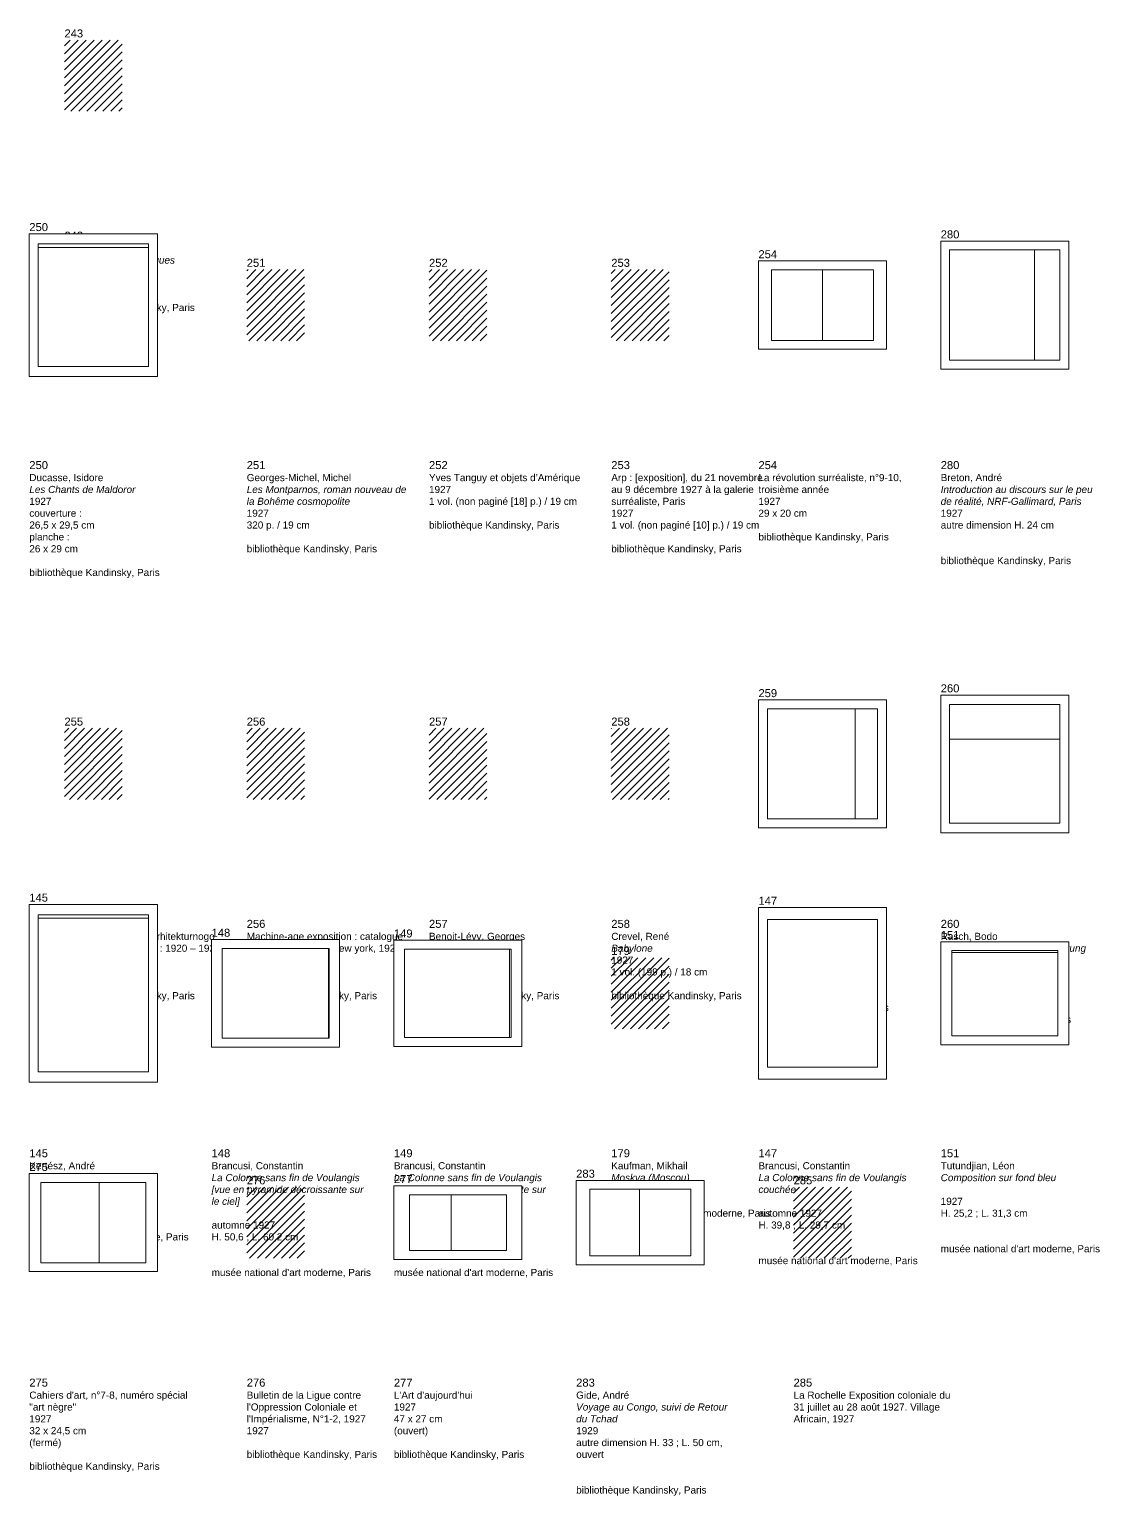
# Model space of a CAD drawing. Header units: metres. Extents: x -2000 to 323164, y 5742 to 90121.
# Drawn here: x 55030 to 67068, y 70729 to 87222 of the extents above; entities that cross this region are included whole.
import ezdxf

# ---------------------------------------------------------------- set-up
doc = ezdxf.new("R2010")
doc.units = ezdxf.units.M
for name, color, linetype, lineweight in [('A2-CIMAISE H', 8, 'Continuous', 13), ('A8-ART no', 152, 'Continuous', 13), ('A8-ART-cadre', 8, 'Continuous', 9), ('A8-ART-detail', 230, 'Continuous', 9), ('A8-ART-works photo', 171, 'Continuous', 5), ('A8-ART-works plan', 241, 'Continuous', 5)]:
    doc.layers.add(name, color=color, linetype=linetype, lineweight=lineweight)
doc.styles.add('AtoY_40', font='Arial.ttf', dxfattribs={"height": 80})
doc.styles.add('JP_50', font='Arial.ttf', dxfattribs={"height": 90})
picture_1 = doc.add_image_def('image44.jpeg', size_in_pixel=(178, 192))
picture_2 = doc.add_image_def('image45.jpeg', size_in_pixel=(139, 192))
picture_3 = doc.add_image_def('image46.jpeg', size_in_pixel=(148, 192))
picture_4 = doc.add_image_def('image84.jpeg', size_in_pixel=(153, 192))
picture_5 = doc.add_image_def('image85.jpeg', size_in_pixel=(192, 146))
picture_6 = doc.add_image_def('image114.jpeg', size_in_pixel=(138, 192))
picture_7 = doc.add_image_def('image115.jpeg', size_in_pixel=(192, 162))
picture_8 = doc.add_image_def('image116.jpeg', size_in_pixel=(192, 162))
picture_9 = doc.add_image_def('image117.jpeg', size_in_pixel=(143, 192))
picture_10 = doc.add_image_def('image118.jpeg', size_in_pixel=(192, 151))
picture_11 = doc.add_image_def('image151.jpeg', size_in_pixel=(139, 192))
picture_12 = doc.add_image_def('image152.jpeg', size_in_pixel=(144, 192))
picture_13 = doc.add_image_def('image153.jpeg', size_in_pixel=(143, 192))

# ---------------------------------------------------------------- blocks, each defined once
blk = doc.blocks.new('ART-243')
at = {"layer": 'A2-CIMAISE H'}
h = blk.add_hatch(dxfattribs=at)
h.set_pattern_fill('ANSI31', scale=20)
h.paths.add_polyline_path([(-325, -400), (325, -400), (325, 400), (-325, 400)])
at = {"layer": 'A8-ART no', "color": 152, "insert": (-325, 475), "char_height": 90, "attachment_point": 4, "style": 'JP_50'}
blk.add_mtext('243', dxfattribs=at)
blk = doc.blocks.new('ART-250')
blk.add_wipeout([(-720, -802), (720, -802), (720, 802), (-720, 802)]).dxf.layer = 'A8-ART-cadre'
at = {"layer": 'A8-ART-cadre', "color": 8}
blk.add_lwpolyline([(-720, -802), (720, -802), (720, 802), (-720, 802), (-720, -802)], dxfattribs=at)
at = {"layer": 'A8-ART-works plan', "color": 241}
blk.add_lwpolyline([(-620, -690), (620, -690), (620, 690), (-620, 690), (-620, -690)], dxfattribs=at)
at = {"layer": 'A8-ART no', "color": 152, "insert": (-720, 877), "char_height": 90, "attachment_point": 4, "style": 'JP_50'}
blk.add_mtext('250', dxfattribs=at)
at = {"layer": 'A8-ART-works photo'}
image = blk.add_image(picture_1, insert=(-620, -690), size_in_units=(1240, 1338), dxfattribs=at)
blk = doc.blocks.new('ART-251')
at = {"layer": 'A2-CIMAISE H'}
h = blk.add_hatch(dxfattribs=at)
h.set_pattern_fill('ANSI31', scale=20)
h.paths.add_polyline_path([(-325, -400), (325, -400), (325, 400), (-325, 400)])
at = {"layer": 'A8-ART no', "color": 152, "insert": (-325, 475), "char_height": 90, "attachment_point": 4, "style": 'JP_50'}
blk.add_mtext('251', dxfattribs=at)
blk = doc.blocks.new('ART-252')
at = {"layer": 'A2-CIMAISE H'}
h = blk.add_hatch(dxfattribs=at)
h.set_pattern_fill('ANSI31', scale=20)
h.paths.add_polyline_path([(-325, -400), (325, -400), (325, 400), (-325, 400)])
at = {"layer": 'A8-ART no', "color": 152, "insert": (-325, 475), "char_height": 90, "attachment_point": 4, "style": 'JP_50'}
blk.add_mtext('252', dxfattribs=at)
blk = doc.blocks.new('ART-253')
at = {"layer": 'A2-CIMAISE H'}
h = blk.add_hatch(dxfattribs=at)
h.set_pattern_fill('ANSI31', scale=20)
h.paths.add_polyline_path([(-325, -400), (325, -400), (325, 400), (-325, 400)])
at = {"layer": 'A8-ART no', "color": 152, "insert": (-325, 475), "char_height": 90, "attachment_point": 4, "style": 'JP_50'}
blk.add_mtext('253', dxfattribs=at)
blk = doc.blocks.new('ART-254')
blk.add_wipeout([(-720, -497), (720, -497), (720, 497), (-720, 497)]).dxf.layer = 'A8-ART-cadre'
at = {"layer": 'A8-ART-cadre', "color": 8}
blk.add_lwpolyline([(-720, -497), (720, -497), (720, 497), (-720, 497), (-720, -497)], dxfattribs=at)
at = {"layer": 'A8-ART-works plan', "color": 241}
blk.add_lwpolyline([(-575, -397), (575, -397), (575, 397), (-575, 397), (-575, -397)], dxfattribs=at)
at = {"layer": 'A8-ART no', "color": 152, "insert": (-720, 572), "char_height": 90, "attachment_point": 4, "style": 'JP_50'}
blk.add_mtext('254', dxfattribs=at)
at = {"layer": 'A8-ART-works photo'}
image = blk.add_image(picture_2, insert=(-575, -397), size_in_units=(574, 793), dxfattribs=at)
blk = doc.blocks.new('ART-280')
blk.add_wipeout([(-720, -720), (720, -720), (720, 720), (-720, 720)]).dxf.layer = 'A8-ART-cadre'
at = {"layer": 'A8-ART-cadre', "color": 8}
blk.add_lwpolyline([(-720, -720), (720, -720), (720, 720), (-720, 720), (-720, -720)], dxfattribs=at)
at = {"layer": 'A8-ART-works plan', "color": 241}
blk.add_lwpolyline([(-620, -620), (620, -620), (620, 620), (-620, 620), (-620, -620)], dxfattribs=at)
at = {"layer": 'A8-ART no', "color": 152, "insert": (-720, 795), "char_height": 90, "attachment_point": 4, "style": 'JP_50'}
blk.add_mtext('280', dxfattribs=at)
at = {"layer": 'A8-ART-works photo'}
image = blk.add_image(picture_3, insert=(-620, -620), size_in_units=(956, 1240), dxfattribs=at)
blk = doc.blocks.new('ART-255')
at = {"layer": 'A2-CIMAISE H'}
h = blk.add_hatch(dxfattribs=at)
h.set_pattern_fill('ANSI31', scale=20)
h.paths.add_polyline_path([(-325, -400), (325, -400), (325, 400), (-325, 400)])
at = {"layer": 'A8-ART no', "color": 152, "insert": (-325, 475), "char_height": 90, "attachment_point": 4, "style": 'JP_50'}
blk.add_mtext('255', dxfattribs=at)
blk = doc.blocks.new('ART-256')
at = {"layer": 'A2-CIMAISE H'}
h = blk.add_hatch(dxfattribs=at)
h.set_pattern_fill('ANSI31', scale=20)
h.paths.add_polyline_path([(-325, -400), (325, -400), (325, 400), (-325, 400)])
at = {"layer": 'A8-ART no', "color": 152, "insert": (-325, 475), "char_height": 90, "attachment_point": 4, "style": 'JP_50'}
blk.add_mtext('256', dxfattribs=at)
blk = doc.blocks.new('ART-257')
at = {"layer": 'A2-CIMAISE H'}
h = blk.add_hatch(dxfattribs=at)
h.set_pattern_fill('ANSI31', scale=20)
h.paths.add_polyline_path([(-325, -400), (325, -400), (325, 400), (-325, 400)])
at = {"layer": 'A8-ART no', "color": 152, "insert": (-325, 475), "char_height": 90, "attachment_point": 4, "style": 'JP_50'}
blk.add_mtext('257', dxfattribs=at)
blk = doc.blocks.new('ART-258')
at = {"layer": 'A2-CIMAISE H'}
h = blk.add_hatch(dxfattribs=at)
h.set_pattern_fill('ANSI31', scale=20)
h.paths.add_polyline_path([(-325, -400), (325, -400), (325, 400), (-325, 400)])
at = {"layer": 'A8-ART no', "color": 152, "insert": (-325, 475), "char_height": 90, "attachment_point": 4, "style": 'JP_50'}
blk.add_mtext('258', dxfattribs=at)
blk = doc.blocks.new('ART-259')
blk.add_wipeout([(-720, -720), (720, -720), (720, 720), (-720, 720)]).dxf.layer = 'A8-ART-cadre'
at = {"layer": 'A8-ART-cadre', "color": 8}
blk.add_lwpolyline([(-720, -720), (720, -720), (720, 720), (-720, 720), (-720, -720)], dxfattribs=at)
at = {"layer": 'A8-ART-works plan', "color": 241}
blk.add_lwpolyline([(-620, -620), (620, -620), (620, 620), (-620, 620), (-620, -620)], dxfattribs=at)
at = {"layer": 'A8-ART no', "color": 152, "insert": (-720, 795), "char_height": 90, "attachment_point": 4, "style": 'JP_50'}
blk.add_mtext('259', dxfattribs=at)
at = {"layer": 'A8-ART-works photo'}
image = blk.add_image(picture_4, insert=(-620, -620), size_in_units=(988.125, 1240), dxfattribs=at)
blk = doc.blocks.new('ART-260')
blk.add_wipeout([(-720, -774), (720, -774), (720, 774), (-720, 774)]).dxf.layer = 'A8-ART-cadre'
at = {"layer": 'A8-ART-cadre', "color": 8}
blk.add_lwpolyline([(-720, -774), (720, -774), (720, 774), (-720, 774), (-720, -774)], dxfattribs=at)
at = {"layer": 'A8-ART-works plan', "color": 241}
blk.add_lwpolyline([(-620, -666), (620, -666), (620, 666), (-620, 666), (-620, -666)], dxfattribs=at)
at = {"layer": 'A8-ART no', "color": 152, "insert": (-720, 849), "char_height": 90, "attachment_point": 4, "style": 'JP_50'}
blk.add_mtext('260', dxfattribs=at)
at = {"layer": 'A8-ART-works photo'}
image = blk.add_image(picture_5, insert=(-620, -666), size_in_units=(1240, 943), dxfattribs=at)
blk = doc.blocks.new('ART-145')
blk.add_wipeout([(-720, -1000), (720, -1000), (720, 1000), (-720, 1000)]).dxf.layer = 'A8-ART-cadre'
at = {"layer": 'A8-ART-cadre', "color": 8}
blk.add_lwpolyline([(-720, -1000), (720, -1000), (720, 1000), (-720, 1000), (-720, -1000)], dxfattribs=at)
at = {"layer": 'A8-ART-works plan', "color": 241}
blk.add_lwpolyline([(-620, -882), (620, -882), (620, 882), (-620, 882), (-620, -882)], dxfattribs=at)
at = {"layer": 'A8-ART no', "color": 152, "insert": (-720, 1075), "char_height": 90, "attachment_point": 4, "style": 'JP_50'}
blk.add_mtext('145', dxfattribs=at)
at = {"layer": 'A8-ART-works photo'}
image = blk.add_image(picture_6, insert=(-620, -882), size_in_units=(1240, 1725), dxfattribs=at)
blk = doc.blocks.new('ART-148')
blk.add_wipeout([(-720, -605), (720, -605), (720, 605), (-720, 605)]).dxf.layer = 'A8-ART-cadre'
at = {"layer": 'A8-ART-cadre', "color": 8}
blk.add_lwpolyline([(-720, -605), (720, -605), (720, 605), (-720, 605), (-720, -605)], dxfattribs=at)
at = {"layer": 'A8-ART-works plan', "color": 241}
blk.add_lwpolyline([(-601, -505), (601, -505), (601, 505), (-601, 505), (-601, -505)], dxfattribs=at)
at = {"layer": 'A8-ART no', "color": 152, "insert": (-720, 680), "char_height": 90, "attachment_point": 4, "style": 'JP_50'}
blk.add_mtext('148', dxfattribs=at)
at = {"layer": 'A8-ART-works photo'}
image = blk.add_image(picture_7, insert=(-601, -505), size_in_units=(1197, 1010), dxfattribs=at)
blk = doc.blocks.new('ART-149')
blk.add_wipeout([(-720, -597), (720, -597), (720, 597), (-720, 597)]).dxf.layer = 'A8-ART-cadre'
at = {"layer": 'A8-ART-cadre', "color": 8}
blk.add_lwpolyline([(-720, -597), (720, -597), (720, 597), (-720, 597), (-720, -597)], dxfattribs=at)
at = {"layer": 'A8-ART-works plan', "color": 241}
blk.add_lwpolyline([(-599, -497), (599, -497), (599, 497), (-599, 497), (-599, -497)], dxfattribs=at)
at = {"layer": 'A8-ART no', "color": 152, "insert": (-720, 672), "char_height": 90, "attachment_point": 4, "style": 'JP_50'}
blk.add_mtext('149', dxfattribs=at)
at = {"layer": 'A8-ART-works photo'}
image = blk.add_image(picture_8, insert=(-599, -497), size_in_units=(1178, 994), dxfattribs=at)
blk = doc.blocks.new('ART-179')
at = {"layer": 'A2-CIMAISE H'}
h = blk.add_hatch(dxfattribs=at)
h.set_pattern_fill('ANSI31', scale=20)
h.paths.add_polyline_path([(-325, -400), (325, -400), (325, 400), (-325, 400)])
at = {"layer": 'A8-ART no', "color": 152, "insert": (-325, 475), "char_height": 90, "attachment_point": 4, "style": 'JP_50'}
blk.add_mtext('179', dxfattribs=at)
blk = doc.blocks.new('ART-147')
blk.add_wipeout([(-720, -965), (720, -965), (720, 965), (-720, 965)]).dxf.layer = 'A8-ART-cadre'
at = {"layer": 'A8-ART-cadre', "color": 8}
blk.add_lwpolyline([(-720, -965), (720, -965), (720, 965), (-720, 965), (-720, -965)], dxfattribs=at)
at = {"layer": 'A8-ART-works plan', "color": 241}
blk.add_lwpolyline([(-620, -831), (620, -831), (620, 831), (-620, 831), (-620, -831)], dxfattribs=at)
at = {"layer": 'A8-ART no', "color": 152, "insert": (-720, 1040), "char_height": 90, "attachment_point": 4, "style": 'JP_50'}
blk.add_mtext('147', dxfattribs=at)
at = {"layer": 'A8-ART-works photo'}
image = blk.add_image(picture_9, insert=(-620, -831), size_in_units=(1238, 1662), dxfattribs=at)
blk = doc.blocks.new('ART-151')
blk.add_wipeout([(-720, -580), (720, -580), (720, 580), (-720, 580)]).dxf.layer = 'A8-ART-cadre'
at = {"layer": 'A8-ART-cadre', "color": 8}
blk.add_lwpolyline([(-720, -580), (720, -580), (720, 580), (-720, 580), (-720, -580)], dxfattribs=at)
at = {"layer": 'A8-ART-works plan', "color": 241}
blk.add_lwpolyline([(-596, -480), (596, -480), (596, 480), (-596, 480), (-596, -480)], dxfattribs=at)
at = {"layer": 'A8-ART no', "color": 152, "insert": (-720, 655), "char_height": 90, "attachment_point": 4, "style": 'JP_50'}
blk.add_mtext('151', dxfattribs=at)
at = {"layer": 'A8-ART-works photo'}
image = blk.add_image(picture_10, insert=(-596, -480), size_in_units=(1192, 937), dxfattribs=at)
blk = doc.blocks.new('ART-275')
blk.add_wipeout([(-720, -551), (720, -551), (720, 551), (-720, 551)]).dxf.layer = 'A8-ART-cadre'
at = {"layer": 'A8-ART-cadre', "color": 8}
blk.add_lwpolyline([(-720, -551), (720, -551), (720, 551), (-720, 551), (-720, -551)], dxfattribs=at)
at = {"layer": 'A8-ART-works plan', "color": 241}
blk.add_lwpolyline([(-589, -451), (589, -451), (589, 451), (-589, 451), (-589, -451)], dxfattribs=at)
at = {"layer": 'A8-ART no', "color": 152, "insert": (-720, 626), "char_height": 90, "attachment_point": 4, "style": 'JP_50'}
blk.add_mtext('275', dxfattribs=at)
at = {"layer": 'A8-ART-works photo'}
image = blk.add_image(picture_11, insert=(-589, -451), size_in_units=(653, 902), dxfattribs=at)
blk = doc.blocks.new('ART-276')
at = {"layer": 'A2-CIMAISE H'}
h = blk.add_hatch(dxfattribs=at)
h.set_pattern_fill('ANSI31', scale=20)
h.paths.add_polyline_path([(-325, -400), (325, -400), (325, 400), (-325, 400)])
at = {"layer": 'A8-ART no', "color": 152, "insert": (-325, 475), "char_height": 90, "attachment_point": 4, "style": 'JP_50'}
blk.add_mtext('276', dxfattribs=at)
blk = doc.blocks.new('ART-277')
blk.add_wipeout([(-720, -414), (720, -414), (720, 414), (-720, 414)]).dxf.layer = 'A8-ART-cadre'
at = {"layer": 'A8-ART-cadre', "color": 8}
blk.add_lwpolyline([(-720, -414), (720, -414), (720, 414), (-720, 414), (-720, -414)], dxfattribs=at)
at = {"layer": 'A8-ART-works plan', "color": 241}
blk.add_lwpolyline([(-546, -314), (546, -314), (546, 314), (-546, 314), (-546, -314)], dxfattribs=at)
at = {"layer": 'A8-ART no', "color": 152, "insert": (-720, 489), "char_height": 90, "attachment_point": 4, "style": 'JP_50'}
blk.add_mtext('277', dxfattribs=at)
at = {"layer": 'A8-ART-works photo'}
image = blk.add_image(picture_12, insert=(-546, -314), size_in_units=(470, 627), dxfattribs=at)
blk = doc.blocks.new('ART-283')
blk.add_wipeout([(-720, -475), (720, -475), (720, 475), (-720, 475)]).dxf.layer = 'A8-ART-cadre'
at = {"layer": 'A8-ART-cadre', "color": 8}
blk.add_lwpolyline([(-720, -475), (720, -475), (720, 475), (-720, 475), (-720, -475)], dxfattribs=at)
at = {"layer": 'A8-ART-works plan', "color": 241}
blk.add_lwpolyline([(-568, -375), (568, -375), (568, 375), (-568, 375), (-568, -375)], dxfattribs=at)
at = {"layer": 'A8-ART no', "color": 152, "insert": (-720, 550), "char_height": 90, "attachment_point": 4, "style": 'JP_50'}
blk.add_mtext('283', dxfattribs=at)
at = {"layer": 'A8-ART-works photo'}
image = blk.add_image(picture_13, insert=(-568, -375), size_in_units=(559, 750), dxfattribs=at)
blk = doc.blocks.new('ART-285')
at = {"layer": 'A2-CIMAISE H'}
h = blk.add_hatch(dxfattribs=at)
h.set_pattern_fill('ANSI31', scale=20)
h.paths.add_polyline_path([(-325, -400), (325, -400), (325, 400), (-325, 400)])
at = {"layer": 'A8-ART no', "color": 152, "insert": (-325, 475), "char_height": 90, "attachment_point": 4, "style": 'JP_50'}
blk.add_mtext('285', dxfattribs=at)

msp = doc.modelspace()

# ---------------------------------------------------------------- block references
at = {"layer": 'A8-ART-works plan'}
for name, p in [('ART-243', (55750, 86700)), ('ART-280', (66000, 84120)), ('ART-251', (57800, 84120)), ('ART-252', (59850, 84120)), ('ART-253', (61900, 84120)), ('ART-254', (63950, 84120)), ('ART-260', (66000, 78960)), ('ART-259', (63950, 78960)), ('ART-255', (55750, 78960)), ('ART-256', (57800, 78960)), ('ART-257', (59850, 78960)), ('ART-258', (61900, 78960)), ('ART-179', (61900, 76380)), ('ART-276', (57800, 73800)), ('ART-285', (63950, 73800))]:
    msp.add_blockref(name, p, dxfattribs=at)

# ---------------------------------------------------------------- texts
at = {"layer": 'A8-ART no', "color": 152, "char_height": 90, "width": 1800, "attachment_point": 4, "style": 'JP_50'}
for s, insert in [('243', (55425, 84900)), ('250', (55030, 82320)), ('251', (57475, 82320)), ('252', (59525, 82320)), ('253', (61575, 82320)), ('254', (63230, 82320)), ('280', (65280, 82320)), ('255', (55425, 77160)), ('256', (57475, 77160)), ('257', (59525, 77160)), ('258', (61575, 77160)), ('259', (63230, 77160)), ('260', (65280, 77160)), ('145', (55030, 74580)), ('148', (57080, 74580)), ('149', (59130, 74580)), ('179', (61575, 74580)), ('147', (63230, 74580)), ('151', (65280, 74580)), ('275', (55030, 72000)), ('276', (57475, 72000)), ('277', (59130, 72000)), ('283', (61180, 72000)), ('285', (63625, 72000))]:
    msp.add_mtext(s, dxfattribs=dict(at, insert=insert))
at = {"layer": 'A8-ART-detail', "color": 230, "char_height": 80, "width": 1800, "attachment_point": 1, "style": 'AtoY_40'}
for s, insert in [('Sézille, Louis Pierre{\\fArial|b0|i1|c0|p34;\\PDevantures de boutiques}\\P1927\\P34 cm\\P\\P\\pxa0.25;bibliothèque Kandinsky, Paris', (55425, 84800)), ('Ducasse, Isidore{\\fArial|b0|i1|c0|p34;\\PLes Chants de Maldoror}\\P1927\\Pcouverture :\\P26,5 x 29,5 cm\\Pplanche :\\P26 x 29 cm\\P\\P\\pxa0.25;bibliothèque Kandinsky, Paris', (55030, 82220)), ('Georges-Michel, Michel{\\fArial|b0|i1|c0|p34;\\PLes Montparnos, roman nouveau de la Bohême cosmopolite}\\P1927\\P320 p. / 19 cm\\P\\P\\pxa0.25;bibliothèque Kandinsky, Paris', (57475, 82220)), ('Yves Tanguy et objets d’Amérique\\P1927\\P1 vol. (non paginé [18] p.) / 19 cm\\P\\P\\pxa0.25;bibliothèque Kandinsky, Paris', (59525, 82220)), ('Arp : [exposition], du 21 novembre au 9 décembre 1927 à la galerie surréaliste, Paris\\P1927\\P1 vol. (non paginé [10] p.) / 19 cm\\P\\P\\pxa0.25;bibliothèque Kandinsky, Paris', (61575, 82220)), ('La révolution surréaliste, n°9-10, troisième année\\P1927\\P29 x 20 cm\\P\\P\\pxa0.25;bibliothèque Kandinsky, Paris', (63230, 82220)), ('Breton, André{\\fArial|b0|i1|c0|p34;\\PIntroduction au discours sur le peu de réalité, NRF-Gallimard, Paris}\\P1927\\Pautre dimension H. 24 cm\\P\\P\\P\\pxa0.25;bibliothèque Kandinsky, Paris', (65280, 82220)), ("Arhitektura : raboty arhitekturnogo fakul'teta Vhutemasa : 1920 – 1927\\P1927\\P45 p. / 25 cm\\P\\P\\pxa0.25;bibliothèque Kandinsky, Paris", (55425, 77060)), ('Machine-age exposition : catalogue : [may 16-may 28], New york, 1927\\P1927\\P39 p. / 28 cm\\P\\P\\pxa0.25;bibliothèque Kandinsky, Paris', (57475, 77060)), ('Benoit-Lévy, Georges{\\fArial|b0|i1|c0|p34;\\PParis s’étend…}\\P1927\\P1 vol. (96 p.) / 21 cm\\P\\P\\pxa0.25;bibliothèque Kandinsky, Paris', (59525, 77060)), ('Crevel, René{\\fArial|b0|i1|c0|p34;\\PBabylone}\\P1927\\P1 vol. (199 p.) / 18 cm\\P\\P\\pxa0.25;bibliothèque Kandinsky, Paris', (61575, 77060)), ('Hilberseimer, Ludwig{\\fArial|b0|i1|c0|p34;\\PGrossstadt Architektur}\\P1927\\PH29 x 22,50 cm\\Pouvert : 46 cm\\P\\P\\pxa0.25;bibliothèque Kandinsky, Paris', (63230, 77060)), ('Rasch, Bodo{\\fArial|b0|i1|c0|p34;\\PWie bauen? Bau und Einrichtung der Werkbundsiedlung am Weissenhof in Stuttgart 1927}\\P1927\\P20 x 21,5 cm\\P\\P\\pxa0.25;bibliothèque Kandinsky, Paris', (65280, 77060)), ("Kertész, André{\\fArial|b0|i1|c0|p34;\\PParis}\\P1927\\PH. 24,6 ; L. 17,3 cm\\P\\P\\P\\pxa0.25;musée national d'art moderne, Paris", (55030, 74480)), ("Brancusi, Constantin{\\fArial|b0|i1|c0|p34;\\PLa Colonne sans fin de Voulangis [vue en pyramide décroissante sur le ciel]\\P}\\Pautomne 1927\\PH. 50,6 ; L. 60,2 cm\\P\\P\\P\\pxa0.25;musée national d'art moderne, Paris", (57080, 74480)), ("Brancusi, Constantin{\\fArial|b0|i1|c0|p34;\\PLa Colonne sans fin de Voulangis [vue en pyramide décroissante sur le ciel]\\P}\\Pautomne 1927\\PH. 50 ; L. 60,3 cm\\P\\P\\P\\pxa0.25;musée national d'art moderne, Paris", (59130, 74480)), ("Kaufman, Mikhail{\\fArial|b0|i1|c0|p34;\\PMoskva (Moscou)}\\P1927\\P\\P\\pxa0.25;musée national d'art moderne, Paris", (61575, 74480)), ("Brancusi, Constantin{\\fArial|b0|i1|c0|p34;\\PLa Colonne sans fin de Voulangis couchée\\P}\\Pautomne 1927\\PH. 39,8 ; L. 29,7 cm\\P\\P\\P\\pxa0.25;musée national d'art moderne, Paris", (63230, 74480)), ("Tutundjian, Léon{\\fArial|b0|i1|c0|p34;\\PComposition sur fond bleu\\P}\\P1927\\PH. 25,2 ; L. 31,3 cm\\P\\P\\P\\pxa0.25;musée national d'art moderne, Paris", (65280, 74480)), ('Cahiers d\'art, n°7-8, numéro spécial "art nègre"\\P1927\\P32 x 24,5 cm \\P(fermé)\\P\\P\\pxa0.25;bibliothèque Kandinsky, Paris', (55030, 71900)), ("Bulletin de la Ligue contre l'Oppression Coloniale et l'Impérialisme, N°1-2, 1927\\P1927\\P\\P\\pxa0.25;bibliothèque Kandinsky, Paris", (57475, 71900)), ("L'Art d'aujourd'hui\\P1927\\P47 x 27 cm \\P(ouvert)\\P\\P\\pxa0.25;bibliothèque Kandinsky, Paris", (59130, 71900)), ('Gide, André{\\fArial|b0|i1|c0|p34;\\PVoyage au Congo, suivi de Retour du Tchad}\\P1929\\Pautre dimension H. 33 ; L. 50 cm, ouvert\\P\\P\\P\\pxa0.25;bibliothèque Kandinsky, Paris', (61180, 71900)), ('La Rochelle Exposition coloniale du 31 juillet au 28 août 1927. Village Africain, 1927', (63625, 71900))]:
    msp.add_mtext(s, dxfattribs=dict(at, insert=insert))

# ---------------------------------------------------------------- next in the draw order: block references
at = {"layer": 'A8-ART-works plan'}
for name, p in [('ART-250', (55750, 84120)), ('ART-145', (55750, 76380)), ('ART-147', (63950, 76380)), ('ART-148', (57800, 76380)), ('ART-149', (59850, 76380)), ('ART-151', (66000, 76380)), ('ART-275', (55750, 73800)), ('ART-283', (61900, 73800)), ('ART-277', (59850, 73800))]:
    msp.add_blockref(name, p, dxfattribs=at)

doc.saveas('drawing.dxf')
